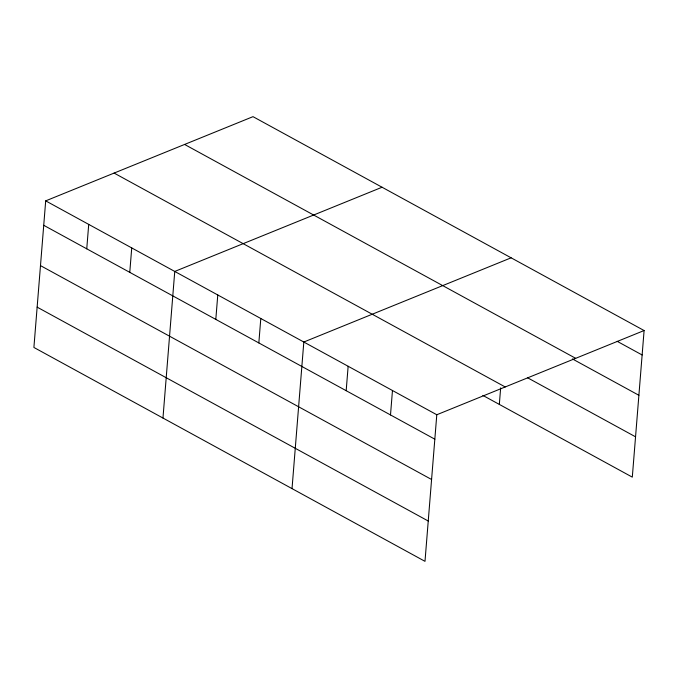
<?xml version="1.0" encoding="UTF-8"?>
<svg xmlns="http://www.w3.org/2000/svg" width="678" height="678" viewBox="0 0 678 678"><rect width="100%" height="100%" fill="white"/><g stroke="black" fill="none" stroke-linecap="round" stroke-linejoin="round"><path stroke-width="1.02" d="M644.1 330.542L253.004 116.658L45.697 200.866L33.9 347.458L424.996 561.342L436.793 414.75L644.1 330.542L632.303 477.134L482.855 395.401M86.75 248.826L88.716 224.393M129.769 272.353L131.735 247.919M162.966 418.038L174.755 271.446L382.061 187.238M215.807 319.406L217.774 294.972M258.835 342.932L260.801 318.499M292.023 488.618L303.82 342.026L511.127 257.818M346.178 390.697L348.145 366.273M390.503 414.936L392.469 390.511M499.33 404.41L500.661 387.875M617.2 341.339L642.134 354.975M184.594 144.448L575.69 358.331M572.402 358.925L638.888 395.282M527.509 377.739L635.549 436.818M114.107 173.076L505.203 386.96M45.697 200.866L436.793 414.75M43.731 225.299L434.827 439.183M40.485 265.615L431.581 479.49M37.146 307.142L428.242 521.026"/></g></svg>
